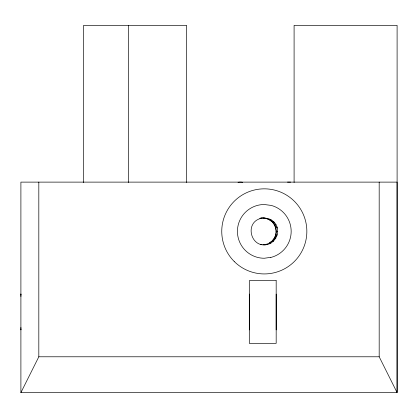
<?xml version="1.0" encoding="UTF-8"?>
<svg xmlns="http://www.w3.org/2000/svg" width="418" height="418" viewBox="0 0 418 418"><rect width="100%" height="100%" fill="white"/><g stroke="black" fill="none" stroke-linecap="round" stroke-linejoin="round"><path stroke-width="0.63" d="M20.9 392.612L20.9 182.117L397.1 182.117L397.1 392.612L20.9 392.612L38.817 356.784L38.817 182.117M20.905 329.279L20.9 329.891L20.9 327.493M20.905 294.674L20.905 294.063L20.905 296.461M249.306 329.906L249.306 294.079M276.178 329.912L276.178 294.084M260.424 218.253C265.404 216.817 269.453 220.359 273.806 221.885C282.652 230.067 275.128 246.03 263.324 244.744C269.061 244.598 274.192 240.35 275.718 234.864C277.233 230.308 274.631 226.211 273.806 221.885C270.132 218.112 264.704 217.517 259.787 218.405M263.324 217.961A13.433 13.433 0 0 1 269.458 219.748L272.243 221.885A13.433 13.433 0 0 1 272.243 240.883L275.937 238.103L274.38 238.103L277.28 234.859L275.718 234.864M260.827 218.405C243.929 222.747 250.978 249.05 267.781 244.363M266.219 218.41L267.781 218.405M269.458 219.748L271.021 219.748M270.942 220.887L272.243 221.885L273.806 221.885M272.243 221.885L274.38 224.67L275.937 224.665M275.718 227.909L277.28 227.904L274.38 224.67M276.178 231.384L277.74 231.384M272.243 240.888L273.806 240.883L270.942 241.886L269.458 243.02L271.021 243.02M287.495 182.117L290.625 182.117M38.817 356.784L379.183 356.784L397.1 392.612L397.1 25.367L294.094 25.367L294.094 182.514M260.424 244.514L262.164 244.744M379.183 182.117L379.183 356.784M186.606 182.514L186.606 25.367L83.6 25.367L83.6 182.572M128.383 25.367L128.383 182.514M260.409 218.154A13.433 13.433 0 0 1 262.159 217.961M238.014 182.321A13.433 13.433 0 0 1 242.686 182.321M270.786 257.336L264.301 258.256A26.872 26.872 0 0 1 237.429 231.384A26.872 26.872 0 0 1 264.301 204.512L271.256 205.426A26.872 26.872 0 0 1 271.256 257.336L270.786 257.336M276.178 280.645L249.306 280.645L249.306 343.345L276.178 343.345L276.178 280.645M234.216 261.469A42.547 42.547 0 0 0 305.401 242.393A42.547 42.547 0 0 0 253.292 190.284A42.547 42.547 0 0 0 234.216 261.469"/></g></svg>
